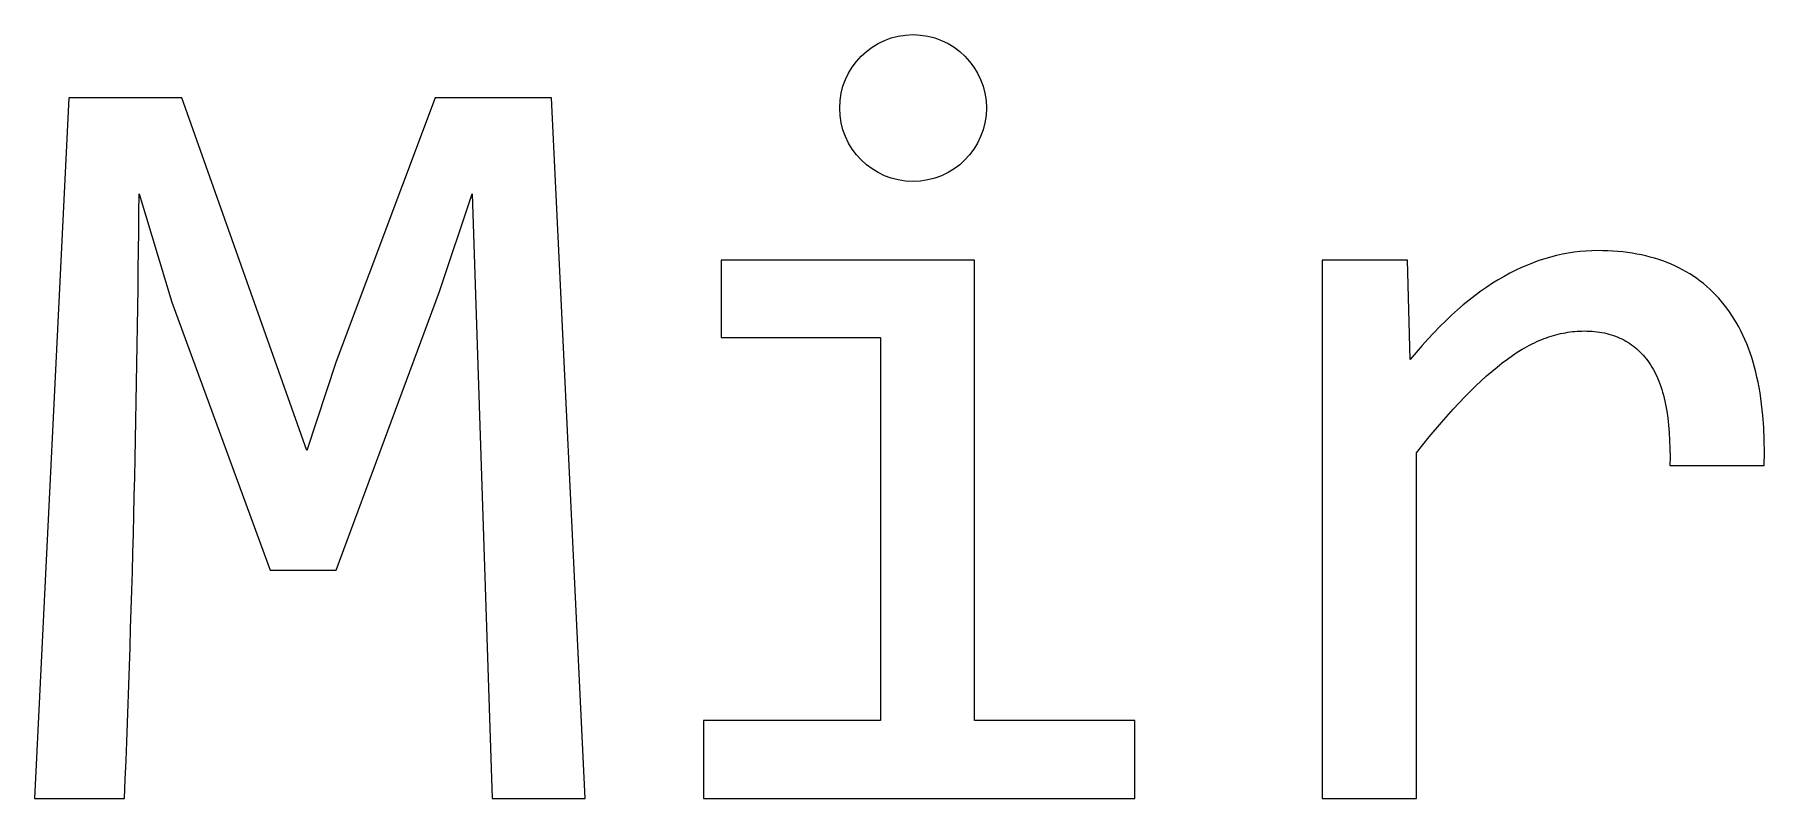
# Model space of a CAD drawing. Extents: x -757 to -528, y 190 to 455.
# Drawn here: x -757.48 to -708.06, y 331.57 to 353.37 of the extents above; entities that cross this region are included whole.
import ezdxf

# ---------------------------------------------------------------- set-up
doc = ezdxf.new("R2010")
doc.units = 0
doc.layers.get('0').update_dxf_attribs({"color": 160, "linetype": 'CONTINUOUS'})

msp = doc.modelspace()

# ---------------------------------------------------------------- linework, layer by layer
msp.add_lwpolyline([(-741.751, 331.568), (-742.715, 351.568), (-746.036, 351.568), (-748.867, 344.039), (-749.708, 341.499), (-753.274, 351.568), (-756.502, 351.568), (-757.482, 331.568), (-754.911, 331.568, 0.008237), (-754.498, 348.829), (-753.564, 345.738), (-750.749, 338.087), (-748.867, 338.087), (-745.913, 346.044), (-744.98, 348.829), (-744.414, 331.568)], format="xyb", close=True)
for points in [[(-733.319, 344.728), (-733.319, 333.787), (-738.369, 333.787), (-738.369, 331.568), (-726.051, 331.568), (-726.051, 333.787), (-730.626, 333.787), (-730.626, 346.931), (-737.864, 346.931), (-737.864, 344.728)], [(-718.186, 344.101), (-718.262, 346.931), (-720.695, 346.931), (-720.695, 331.568), (-718.002, 331.568), (-718.002, 341.438), (-717.64, 341.887), (-717.29, 342.303), (-716.952, 342.683), (-716.625, 343.029), (-716.308, 343.344), (-716.152, 343.49), (-715.999, 343.628), (-715.848, 343.759), (-715.699, 343.883), (-715.553, 343.999), (-715.408, 344.108), (-715.265, 344.21), (-715.123, 344.304), (-714.982, 344.392), (-714.912, 344.432), (-714.842, 344.472), (-714.772, 344.509), (-714.703, 344.545), (-714.634, 344.578), (-714.565, 344.61), (-714.496, 344.64), (-714.427, 344.669), (-714.359, 344.695), (-714.291, 344.72), (-714.223, 344.743), (-714.155, 344.765), (-714.088, 344.785), (-714.02, 344.804), (-713.952, 344.821), (-713.885, 344.837), (-713.817, 344.851), (-713.75, 344.864), (-713.682, 344.875), (-713.615, 344.885), (-713.548, 344.893), (-713.481, 344.9), (-713.413, 344.905), (-713.346, 344.909), (-713.279, 344.911), (-713.212, 344.912), (-713.136, 344.911), (-713.062, 344.908), (-712.988, 344.904), (-712.915, 344.897), (-712.844, 344.889), (-712.774, 344.88), (-712.705, 344.868), (-712.637, 344.855), (-712.57, 344.84), (-712.505, 344.823), (-712.44, 344.804), (-712.377, 344.784), (-712.315, 344.761), (-712.254, 344.737), (-712.194, 344.711), (-712.135, 344.684), (-712.078, 344.655), (-712.022, 344.623), (-711.966, 344.591), (-711.912, 344.556), (-711.859, 344.519), (-711.808, 344.481), (-711.757, 344.441), (-711.707, 344.399), (-711.659, 344.356), (-711.612, 344.31), (-711.566, 344.263), (-711.521, 344.214), (-711.477, 344.164), (-711.435, 344.111), (-711.393, 344.057), (-711.353, 344.001), (-711.314, 343.943), (-711.276, 343.883), (-711.24, 343.821), (-711.205, 343.756), (-711.171, 343.689), (-711.139, 343.621), (-711.108, 343.55), (-711.078, 343.476), (-711.05, 343.401), (-711.023, 343.324), (-710.997, 343.244), (-710.973, 343.162), (-710.95, 343.078), (-710.928, 342.992), (-710.907, 342.904), (-710.888, 342.813), (-710.871, 342.721), (-710.854, 342.626), (-710.825, 342.43), (-710.802, 342.225), (-710.784, 342.011), (-710.771, 341.789), (-710.763, 341.558), (-710.761, 341.319), (-710.764, 341.071), (-708.071, 341.071), (-708.064, 341.445), (-708.069, 341.809), (-708.083, 342.16), (-708.108, 342.5), (-708.124, 342.665), (-708.143, 342.827), (-708.164, 342.987), (-708.188, 343.144), (-708.215, 343.297), (-708.244, 343.448), (-708.276, 343.596), (-708.31, 343.741), (-708.347, 343.883), (-708.386, 344.022), (-708.428, 344.158), (-708.473, 344.291), (-708.52, 344.422), (-708.57, 344.549), (-708.623, 344.673), (-708.678, 344.795), (-708.735, 344.913), (-708.795, 345.029), (-708.858, 345.142), (-708.924, 345.252), (-708.991, 345.358), (-709.062, 345.462), (-709.135, 345.563), (-709.211, 345.661), (-709.289, 345.756), (-709.369, 345.849), (-709.452, 345.938), (-709.537, 346.024), (-709.624, 346.107), (-709.713, 346.187), (-709.805, 346.264), (-709.899, 346.338), (-709.995, 346.408), (-710.094, 346.476), (-710.194, 346.541), (-710.297, 346.603), (-710.402, 346.662), (-710.51, 346.718), (-710.619, 346.771), (-710.731, 346.82), (-710.846, 346.867), (-710.962, 346.911), (-711.081, 346.952), (-711.202, 346.99), (-711.325, 347.024), (-711.451, 347.056), (-711.578, 347.085), (-711.708, 347.11), (-711.841, 347.133), (-711.975, 347.153), (-712.112, 347.169), (-712.251, 347.183), (-712.392, 347.193), (-712.536, 347.201), (-712.682, 347.205), (-712.83, 347.207), (-712.998, 347.204), (-713.166, 347.195), (-713.334, 347.181), (-713.502, 347.161), (-713.669, 347.135), (-713.836, 347.104), (-714.004, 347.066), (-714.171, 347.023), (-714.337, 346.974), (-714.504, 346.92), (-714.67, 346.86), (-714.837, 346.794), (-715.003, 346.722), (-715.169, 346.645), (-715.334, 346.561), (-715.5, 346.472), (-715.666, 346.377), (-715.832, 346.275), (-715.998, 346.165), (-716.164, 346.049), (-716.331, 345.925), (-716.498, 345.795), (-716.666, 345.657), (-716.833, 345.512), (-717.001, 345.36), (-717.17, 345.202), (-717.338, 345.036), (-717.507, 344.863), (-717.676, 344.683), (-717.846, 344.496)]]:
    msp.add_lwpolyline(points, close=True)
msp.add_circle((-732.386, 351.277), 2.096)

doc.saveas('drawing.dxf')
